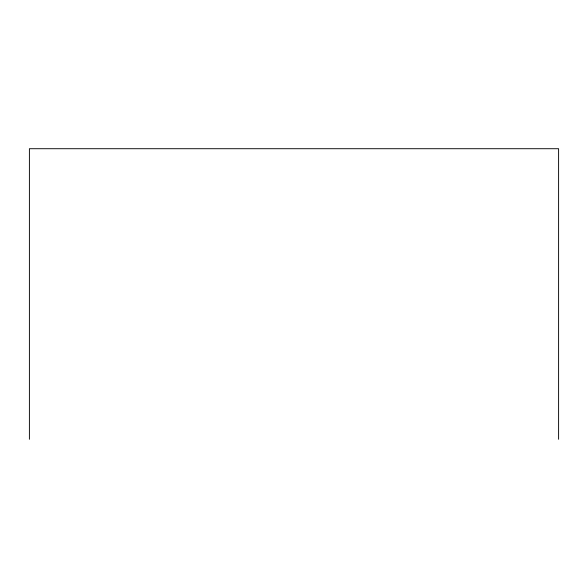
<?xml version="1.0" encoding="UTF-8"?>
<svg xmlns="http://www.w3.org/2000/svg" width="588" height="588" viewBox="0 0 588 588"><rect width="100%" height="100%" fill="white"/><g stroke="black" fill="none" stroke-linecap="round" stroke-linejoin="round"><path stroke-width="0.88" d="M558.6 439.287L558.6 148.713L29.4 148.713L29.4 439.287"/></g></svg>
